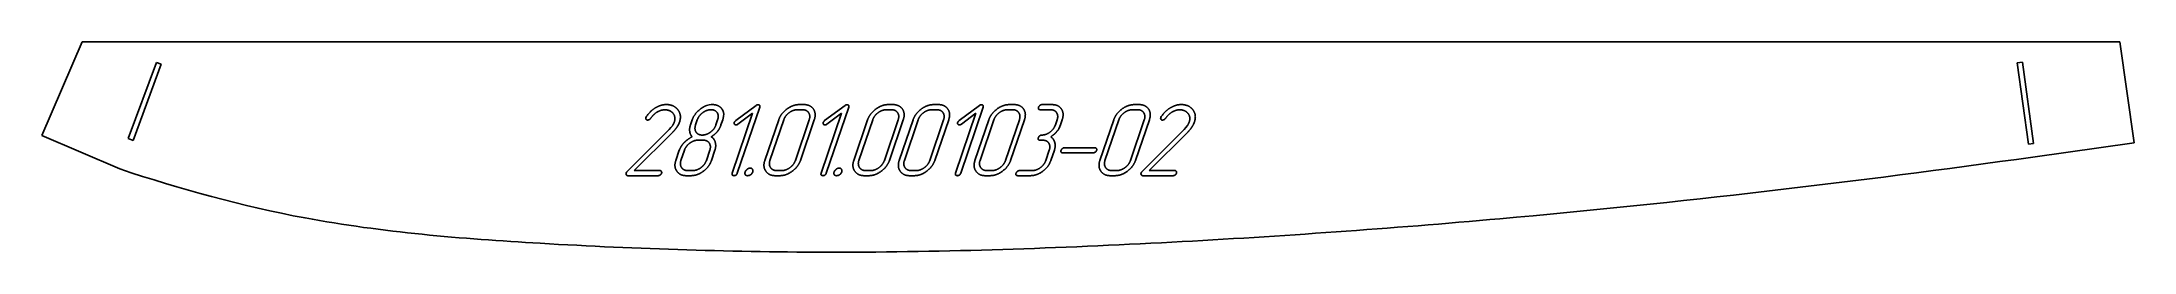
# Model space of a CAD drawing. Header units: millimetres. Extents: x 8 to 417, y 13 to 54.
import ezdxf

# ---------------------------------------------------------------- set-up
doc = ezdxf.new("R2010")
doc.units = ezdxf.units.MM
doc.linetypes.add('K5LT_BASIC', pattern=[0])
doc.layers.add('Engraving', color=7, linetype='Continuous')

msp = doc.modelspace()

# ---------------------------------------------------------------- linework, layer by layer
at = {"color": 143, "linetype": 'K5LT_BASIC', "lineweight": 25, "true_color": 0x33acca}
for p, q in [((15.83, 53.85), (7.94, 35.47)), ((414.54, 53.85), (15.83, 53.85)), ((417.33, 34.05), (414.54, 53.85)), ((7.94, 35.47), (23.19, 28.92)), ((397.53, 31.25), (417.33, 34.05))]:
    msp.add_line(p, q, dxfattribs=at)
msp.add_open_spline([(23.19, 28.92), (35.05, 24.96), (62.07, 17.49), (109.21, 13.71), (165.76, 11.91), (228.45, 14.15), (306.79, 19.74), (362.87, 26.41), (397.53, 31.25)], degree=3, knots=[0, 0, 0, 0, 0.597599, 1.334188, 2.24837, 3.303459, 4.327916, 6, 6, 6, 6], dxfattribs=at)
at = {"layer": 'Engraving', "color": 143, "linetype": 'K5LT_BASIC', "lineweight": 25, "true_color": 0x33acca}
for p, q in [((30.38, 49.78), (24.86, 34.87)), ((25.8, 34.52), (31.31, 49.43)), ((31.31, 49.43), (30.38, 49.78)), ((395.46, 49.86), (394.47, 49.72)), ((394.47, 49.72), (396.67, 33.8)), ((397.66, 33.94), (395.46, 49.86)), ((138.54, 41.48), (137.96, 41.33)), ((138.87, 41.53), (138.54, 41.48)), ((139.18, 41.53), (138.87, 41.53)), ((147.69, 41.38), (143.7, 38.4)), ((144.02, 28.1), (148.41, 41.03)), ((157.1, 41.53), (156.1, 41.53)), ((165.09, 41.38), (161.1, 38.4)), ((161.43, 28.1), (165.82, 41.03)), ((174.51, 41.53), (173.51, 41.53)), ((183.4, 41.53), (182.4, 41.53)), ((191.39, 41.38), (187.4, 38.4)), ((187.73, 28.1), (192.12, 41.03)), ((198.22, 41.53), (197.22, 41.53)), ((205.61, 41.53), (203.62, 41.53)), ((222.66, 41.53), (221.67, 41.53)), ((126.22, 39.17), (126.13, 38.99)), ((131.04, 37.03), (130.7, 36.64)), ((131.31, 37.38), (131.04, 37.03)), ((135.2, 38.56), (134.85, 37.55)), ((136.19, 38.55), (135.85, 37.54)), ((139.82, 37.54), (140.17, 38.55)), ((140.82, 37.54), (141.17, 38.56)), ((141.17, 38.56), (141.27, 38.86)), ((141.27, 38.86), (141.33, 39.18)), ((141.33, 39.18), (141.36, 39.71)), ((147.01, 39.84), (143.02, 28.1)), ((144.15, 37.7), (147.01, 39.84)), ((152.11, 38.55), (149.4, 30.59)), ((153.1, 38.54), (150.4, 30.59)), ((155.38, 30.59), (158.08, 38.54)), ((156.76, 40.53), (155.77, 40.53)), ((156.38, 30.59), (159.08, 38.55)), ((164.42, 39.84), (160.43, 28.1)), ((161.56, 37.7), (164.42, 39.84)), ((169.51, 38.55), (166.81, 30.59)), ((170.51, 38.54), (167.81, 30.59)), ((172.79, 30.59), (175.49, 38.54)), ((174.17, 40.53), (173.18, 40.53)), ((173.78, 30.59), (176.49, 38.55)), ((178.4, 38.55), (175.7, 30.59)), ((179.4, 38.54), (176.7, 30.59)), ((181.68, 30.59), (184.38, 38.54)), ((183.06, 40.53), (182.07, 40.53)), ((182.67, 30.59), (185.38, 38.55)), ((190.72, 39.84), (186.73, 28.1)), ((187.86, 37.7), (190.72, 39.84)), ((193.22, 38.55), (190.52, 30.59)), ((194.22, 38.54), (191.51, 30.59)), ((196.5, 30.59), (199.2, 38.54)), ((197.88, 40.53), (196.88, 40.53)), ((197.49, 30.59), (200.2, 38.55)), ((203.28, 40.53), (205.27, 40.53)), ((206.59, 38.54), (206.25, 37.55)), ((206.94, 36.82), (207.06, 37.02)), ((207.06, 37.02), (207.13, 37.22)), ((207.13, 37.22), (207.24, 37.55)), ((207.24, 37.55), (207.58, 38.54)), ((217.67, 38.55), (214.96, 30.59)), ((218.67, 38.54), (215.96, 30.59)), ((220.94, 30.59), (223.65, 38.54)), ((222.32, 40.53), (221.33, 40.53)), ((221.94, 30.59), (224.64, 38.55)), ((226.97, 39.17), (226.88, 38.99)), ((231.8, 37.03), (231.45, 36.64)), ((232.06, 37.38), (231.8, 37.03)), ((24.86, 34.87), (25.8, 34.52)), ((130.7, 36.64), (122.43, 28.38)), ((123.86, 28.6), (131.35, 36.09)), ((137.32, 34.56), (136.33, 34.56)), ((203.24, 34.56), (203.74, 34.56)), ((214, 33.08), (208.03, 33.08)), ((231.45, 36.64), (223.19, 28.38)), ((224.61, 28.6), (232.1, 36.09)), ((396.67, 33.8), (397.66, 33.94)), ((132.67, 32.57), (131.99, 30.59)), ((133.66, 32.57), (132.99, 30.59)), ((137.96, 30.59), (138.63, 32.57)), ((138.95, 30.59), (139.63, 32.58)), ((205.05, 32.57), (204.38, 30.59)), ((205.37, 30.59), (206.05, 32.57)), ((207.7, 32.08), (213.66, 32.08)), ((122.59, 27.6), (128.53, 27.6)), ((128.87, 28.6), (123.86, 28.6)), ((133.96, 27.6), (134.96, 27.6)), ((134.3, 28.6), (135.29, 28.6)), ((151.37, 27.6), (152.37, 27.6)), ((151.71, 28.6), (152.7, 28.6)), ((168.78, 27.6), (169.78, 27.6)), ((169.12, 28.6), (170.11, 28.6)), ((177.67, 27.6), (178.67, 27.6)), ((178.01, 28.6), (179, 28.6)), ((192.49, 27.6), (193.48, 27.6)), ((192.83, 28.6), (193.82, 28.6)), ((198.89, 27.6), (201.38, 27.6)), ((201.71, 28.6), (199.23, 28.6)), ((216.93, 27.6), (217.93, 27.6)), ((217.27, 28.6), (218.27, 28.6)), ((223.34, 27.6), (229.29, 27.6)), ((229.63, 28.6), (224.61, 28.6))]:
    msp.add_line(p, q, dxfattribs=at)
for points in [[(128.14, 40.99), (127.05, 40.38), (126.22, 39.17)], [(130.15, 41.54), (129.11, 41.54), (128.14, 40.99)], [(132.36, 40.56), (131.57, 41.54), (130.15, 41.54)], [(137.96, 41.33), (137.37, 41.11), (136.78, 40.67)], [(141.02, 40.66), (140.42, 41.53), (139.18, 41.53)], [(148.07, 41.52), (147.87, 41.52), (147.69, 41.38)], [(148.38, 41.39), (148.27, 41.52), (148.07, 41.52)], [(148.41, 41.03), (148.49, 41.25), (148.38, 41.39)], [(156.1, 41.53), (154.85, 41.53), (153.68, 40.63)], [(158.91, 40.66), (158.32, 41.53), (157.1, 41.53)], [(165.48, 41.52), (165.28, 41.52), (165.09, 41.38)], [(165.79, 41.39), (165.68, 41.52), (165.48, 41.52)], [(165.82, 41.03), (165.9, 41.25), (165.79, 41.39)], [(173.51, 41.53), (172.26, 41.53), (171.09, 40.63)], [(176.32, 40.66), (175.73, 41.53), (174.51, 41.53)], [(182.4, 41.53), (181.15, 41.53), (179.98, 40.63)], [(185.21, 40.66), (184.62, 41.53), (183.4, 41.53)], [(191.78, 41.52), (191.58, 41.52), (191.39, 41.38)], [(192.09, 41.39), (191.98, 41.52), (191.78, 41.52)], [(192.12, 41.03), (192.2, 41.25), (192.09, 41.39)], [(197.22, 41.53), (195.97, 41.53), (194.8, 40.63)], [(200.03, 40.66), (199.44, 41.53), (198.22, 41.53)], [(202.96, 41.03), (202.89, 40.83), (202.96, 40.67)], [(203.18, 41.34), (202.99, 41.14), (202.96, 41.03)], [(203.62, 41.53), (203.37, 41.53), (203.18, 41.34)], [(207.44, 40.66), (206.87, 41.53), (205.61, 41.53)], [(221.67, 41.53), (220.41, 41.53), (219.24, 40.63)], [(224.48, 40.66), (223.89, 41.53), (222.66, 41.53)], [(228.89, 40.99), (227.8, 40.38), (226.97, 39.17)], [(230.9, 41.54), (229.87, 41.54), (228.89, 40.99)], [(233.12, 40.56), (232.32, 41.54), (230.9, 41.54)], [(126.13, 38.99), (126.05, 38.77), (126.16, 38.64)], [(126.16, 38.64), (126.27, 38.5), (126.48, 38.5)], [(126.48, 38.5), (126.66, 38.53), (126.79, 38.59)], [(126.79, 38.59), (126.93, 38.67), (127.04, 38.83)], [(127.04, 38.83), (127.72, 39.76), (128.44, 40.14)], [(128.44, 40.14), (129.16, 40.52), (129.85, 40.52)], [(129.85, 40.52), (130.35, 40.52), (130.77, 40.33)], [(130.77, 40.33), (131.19, 40.13), (131.44, 39.82)], [(131.68, 38.12), (131.55, 37.74), (131.31, 37.38)], [(131.35, 36.09), (131.92, 36.69), (132.23, 37.16)], [(131.44, 39.82), (132.02, 39.12), (131.68, 38.12)], [(132.23, 37.16), (132.54, 37.63), (132.71, 38.12)], [(132.71, 38.12), (133.19, 39.54), (132.36, 40.56)], [(134.85, 37.55), (134.61, 36.84), (134.71, 36.24)], [(136.78, 40.67), (135.59, 39.71), (135.2, 38.56)], [(135.85, 37.54), (135.57, 36.71), (135.95, 36.14)], [(137.26, 39.96), (136.48, 39.39), (136.19, 38.55)], [(138.86, 40.53), (138.04, 40.53), (137.26, 39.96)], [(138.75, 36.13), (139.54, 36.69), (139.82, 37.54)], [(140.07, 39.96), (139.69, 40.53), (138.86, 40.53)], [(140.17, 38.55), (140.45, 39.38), (140.07, 39.96)], [(140.11, 36.25), (140.57, 36.81), (140.82, 37.54)], [(141.36, 39.71), (141.32, 40.25), (141.02, 40.66)], [(143.43, 38.06), (143.36, 37.85), (143.46, 37.7)], [(143.7, 38.4), (143.46, 38.14), (143.43, 38.06)], [(143.46, 37.7), (143.56, 37.55), (143.77, 37.55)], [(143.77, 37.55), (143.95, 37.55), (144.15, 37.7)], [(153.68, 40.63), (152.51, 39.74), (152.11, 38.55)], [(154.16, 39.95), (153.38, 39.37), (153.1, 38.54)], [(155.77, 40.53), (154.94, 40.53), (154.16, 39.95)], [(157.97, 39.95), (157.59, 40.53), (156.76, 40.53)], [(158.08, 38.54), (158.36, 39.36), (157.97, 39.95)], [(159.08, 38.55), (159.5, 39.79), (158.91, 40.66)], [(160.84, 38.06), (160.77, 37.85), (160.87, 37.7)], [(161.1, 38.4), (160.87, 38.14), (160.84, 38.06)], [(160.87, 37.7), (160.97, 37.55), (161.18, 37.55)], [(161.18, 37.55), (161.36, 37.55), (161.56, 37.7)], [(171.09, 40.63), (169.92, 39.74), (169.51, 38.55)], [(171.57, 39.95), (170.79, 39.37), (170.51, 38.54)], [(173.18, 40.53), (172.35, 40.53), (171.57, 39.95)], [(175.38, 39.95), (175, 40.53), (174.17, 40.53)], [(175.49, 38.54), (175.77, 39.36), (175.38, 39.95)], [(176.49, 38.55), (176.91, 39.79), (176.32, 40.66)], [(179.98, 40.63), (178.81, 39.74), (178.4, 38.55)], [(180.46, 39.95), (179.68, 39.37), (179.4, 38.54)], [(182.07, 40.53), (181.24, 40.53), (180.46, 39.95)], [(184.27, 39.95), (183.89, 40.53), (183.06, 40.53)], [(184.38, 38.54), (184.66, 39.36), (184.27, 39.95)], [(185.38, 38.55), (185.8, 39.79), (185.21, 40.66)], [(187.14, 38.06), (187.07, 37.85), (187.17, 37.7)], [(187.4, 38.4), (187.17, 38.14), (187.14, 38.06)], [(187.17, 37.7), (187.27, 37.55), (187.47, 37.55)], [(187.47, 37.55), (187.66, 37.55), (187.86, 37.7)], [(194.8, 40.63), (193.63, 39.74), (193.22, 38.55)], [(195.28, 39.95), (194.5, 39.37), (194.22, 38.54)], [(196.88, 40.53), (196.06, 40.53), (195.28, 39.95)], [(199.09, 39.95), (198.7, 40.53), (197.88, 40.53)], [(199.2, 38.54), (199.48, 39.36), (199.09, 39.95)], [(200.2, 38.55), (200.62, 39.79), (200.03, 40.66)], [(202.96, 40.67), (203.06, 40.53), (203.28, 40.53)], [(206.25, 37.55), (205.96, 36.71), (205.19, 36.14)], [(205.27, 40.53), (206.12, 40.53), (206.49, 39.95)], [(206.49, 39.95), (206.87, 39.37), (206.59, 38.54)], [(207.58, 38.54), (208.01, 39.8), (207.44, 40.66)], [(219.24, 40.63), (218.07, 39.74), (217.67, 38.55)], [(219.73, 39.95), (218.95, 39.37), (218.67, 38.54)], [(221.33, 40.53), (220.5, 40.53), (219.73, 39.95)], [(223.54, 39.95), (223.15, 40.53), (222.32, 40.53)], [(223.65, 38.54), (223.92, 39.36), (223.54, 39.95)], [(224.64, 38.55), (225.07, 39.79), (224.48, 40.66)], [(226.88, 38.99), (226.81, 38.77), (226.92, 38.64)], [(226.92, 38.64), (227.02, 38.5), (227.23, 38.5)], [(227.23, 38.5), (227.41, 38.53), (227.54, 38.59)], [(227.54, 38.59), (227.68, 38.67), (227.79, 38.83)], [(227.79, 38.83), (228.47, 39.76), (229.2, 40.14)], [(229.2, 40.14), (229.92, 40.52), (230.6, 40.52)], [(230.6, 40.52), (231.1, 40.52), (231.52, 40.33)], [(231.52, 40.33), (231.94, 40.13), (232.19, 39.82)], [(232.43, 38.12), (232.3, 37.74), (232.06, 37.38)], [(232.1, 36.09), (232.68, 36.69), (232.98, 37.16)], [(232.19, 39.82), (232.77, 39.12), (232.43, 38.12)], [(232.98, 37.16), (233.29, 37.63), (233.46, 38.12)], [(233.46, 38.12), (233.94, 39.54), (233.12, 40.56)], [(133.58, 34.04), (132.93, 33.34), (132.67, 32.57)], [(135.17, 35.22), (134.24, 34.73), (133.58, 34.04)], [(134.72, 33.98), (133.94, 33.4), (133.66, 32.57)], [(134.71, 36.24), (134.8, 35.64), (135.17, 35.22)], [(136.33, 34.56), (135.5, 34.56), (134.72, 33.98)], [(135.95, 36.14), (136.33, 35.56), (137.15, 35.56)], [(137.15, 35.56), (137.96, 35.56), (138.75, 36.13)], [(138.54, 33.98), (138.17, 34.56), (137.32, 34.56)], [(138.63, 32.57), (138.91, 33.4), (138.54, 33.98)], [(138.93, 35.22), (139.65, 35.69), (140.11, 36.25)], [(139.7, 34.15), (139.49, 34.89), (138.93, 35.22)], [(139.63, 32.58), (139.91, 33.41), (139.7, 34.15)], [(202.92, 35.06), (202.85, 34.86), (202.92, 34.7)], [(203.14, 35.36), (202.95, 35.17), (202.92, 35.06)], [(202.92, 34.7), (203.02, 34.56), (203.24, 34.56)], [(203.58, 35.56), (203.33, 35.56), (203.14, 35.36)], [(205.19, 36.14), (204.42, 35.56), (203.58, 35.56)], [(203.74, 34.56), (204.59, 34.56), (204.96, 33.98)], [(204.96, 33.98), (205.33, 33.4), (205.05, 32.57)], [(205.35, 35.22), (206.09, 35.73), (206.53, 36.26)], [(206.12, 34.15), (205.91, 34.89), (205.35, 35.22)], [(206.05, 32.57), (206.33, 33.41), (206.12, 34.15)], [(206.53, 36.26), (206.81, 36.55), (206.94, 36.82)], [(207.59, 32.88), (207.4, 32.69), (207.37, 32.58)], [(208.03, 33.08), (207.79, 33.08), (207.59, 32.88)], [(214.29, 32.92), (214.18, 33.08), (214, 33.08)], [(214.33, 32.58), (214.39, 32.76), (214.29, 32.92)], [(131.99, 30.59), (131.56, 29.33), (132.19, 28.47)], [(132.99, 30.59), (132.71, 29.78), (133.11, 29.19)], [(133.11, 29.19), (133.51, 28.6), (134.3, 28.6)], [(135.29, 28.6), (136.13, 28.6), (136.9, 29.18)], [(136.9, 29.18), (137.67, 29.75), (137.96, 30.59)], [(137.37, 28.47), (138.53, 29.34), (138.95, 30.59)], [(145.9, 28.81), (145.61, 28.52), (145.55, 28.35)], [(146.55, 29.09), (146.18, 29.09), (145.9, 28.81)], [(146.98, 28.86), (146.82, 29.09), (146.55, 29.09)], [(147.04, 28.35), (147.13, 28.62), (146.98, 28.86)], [(149.4, 30.59), (148.97, 29.33), (149.6, 28.47)], [(150.4, 30.59), (150.12, 29.78), (150.52, 29.19)], [(150.52, 29.19), (150.92, 28.6), (151.71, 28.6)], [(152.7, 28.6), (153.51, 28.6), (154.3, 29.17)], [(154.3, 29.17), (155.09, 29.73), (155.38, 30.59)], [(154.78, 28.48), (155.96, 29.36), (156.38, 30.59)], [(163.31, 28.81), (163.02, 28.52), (162.96, 28.35)], [(163.96, 29.09), (163.59, 29.09), (163.31, 28.81)], [(164.39, 28.86), (164.23, 29.09), (163.96, 29.09)], [(164.45, 28.35), (164.54, 28.62), (164.39, 28.86)], [(166.81, 30.59), (166.38, 29.33), (167.01, 28.47)], [(167.81, 30.59), (167.53, 29.78), (167.93, 29.19)], [(167.93, 29.19), (168.33, 28.6), (169.12, 28.6)], [(170.11, 28.6), (170.92, 28.6), (171.71, 29.17)], [(171.71, 29.17), (172.5, 29.73), (172.79, 30.59)], [(172.19, 28.48), (173.37, 29.36), (173.78, 30.59)], [(175.7, 30.59), (175.27, 29.33), (175.9, 28.47)], [(176.7, 30.59), (176.42, 29.78), (176.82, 29.19)], [(176.82, 29.19), (177.22, 28.6), (178.01, 28.6)], [(179, 28.6), (179.81, 28.6), (180.6, 29.17)], [(180.6, 29.17), (181.39, 29.73), (181.68, 30.59)], [(181.08, 28.48), (182.26, 29.36), (182.67, 30.59)], [(190.52, 30.59), (190.09, 29.33), (190.72, 28.47)], [(191.51, 30.59), (191.24, 29.78), (191.64, 29.19)], [(191.64, 29.19), (192.04, 28.6), (192.83, 28.6)], [(193.82, 28.6), (194.63, 28.6), (195.42, 29.17)], [(195.42, 29.17), (196.2, 29.73), (196.5, 30.59)], [(195.9, 28.48), (197.08, 29.36), (197.49, 30.59)], [(203.32, 29.18), (202.55, 28.6), (201.71, 28.6)], [(204.38, 30.59), (204.09, 29.75), (203.32, 29.18)], [(203.79, 28.47), (204.95, 29.34), (205.37, 30.59)], [(207.37, 32.58), (207.3, 32.38), (207.37, 32.22)], [(207.37, 32.22), (207.47, 32.08), (207.7, 32.08)], [(213.66, 32.08), (213.9, 32.08), (214.09, 32.24)], [(214.09, 32.24), (214.27, 32.4), (214.33, 32.58)], [(214.96, 30.59), (214.54, 29.33), (215.16, 28.47)], [(215.96, 30.59), (215.69, 29.78), (216.09, 29.19)], [(216.09, 29.19), (216.49, 28.6), (217.27, 28.6)], [(218.27, 28.6), (219.07, 28.6), (219.86, 29.17)], [(219.86, 29.17), (220.65, 29.73), (220.94, 30.59)], [(220.35, 28.48), (221.52, 29.36), (221.94, 30.59)], [(122.28, 28.14), (122.21, 27.93), (122.29, 27.76)], [(122.43, 28.38), (122.33, 28.28), (122.28, 28.14)], [(122.29, 27.76), (122.41, 27.6), (122.59, 27.6)], [(128.53, 27.6), (128.77, 27.6), (128.96, 27.76)], [(129.16, 28.44), (129.05, 28.6), (128.87, 28.6)], [(128.96, 27.76), (129.14, 27.92), (129.2, 28.1)], [(129.2, 28.1), (129.26, 28.28), (129.16, 28.44)], [(132.19, 28.47), (132.82, 27.6), (133.96, 27.6)], [(134.96, 27.6), (136.2, 27.6), (137.37, 28.47)], [(143.02, 28.1), (142.93, 27.84), (143.04, 27.72)], [(143.04, 27.72), (143.26, 27.6), (143.35, 27.6)], [(143.35, 27.6), (143.57, 27.6), (143.75, 27.72)], [(143.75, 27.72), (143.94, 27.86), (144.02, 28.1)], [(145.55, 28.35), (145.45, 28.05), (145.57, 27.81)], [(145.57, 27.81), (145.7, 27.6), (146.04, 27.6)], [(146.04, 27.6), (146.4, 27.6), (146.68, 27.84)], [(146.68, 27.84), (146.95, 28.08), (147.04, 28.35)], [(149.6, 28.47), (150.23, 27.6), (151.37, 27.6)], [(152.37, 27.6), (153.61, 27.6), (154.78, 28.48)], [(160.43, 28.1), (160.34, 27.84), (160.45, 27.72)], [(160.45, 27.72), (160.67, 27.6), (160.76, 27.6)], [(160.76, 27.6), (160.98, 27.6), (161.16, 27.72)], [(161.16, 27.72), (161.35, 27.86), (161.43, 28.1)], [(162.96, 28.35), (162.86, 28.05), (162.98, 27.81)], [(162.98, 27.81), (163.11, 27.6), (163.45, 27.6)], [(163.45, 27.6), (163.81, 27.6), (164.09, 27.84)], [(164.09, 27.84), (164.36, 28.08), (164.45, 28.35)], [(167.01, 28.47), (167.64, 27.6), (168.78, 27.6)], [(169.78, 27.6), (171.02, 27.6), (172.19, 28.48)], [(175.9, 28.47), (176.53, 27.6), (177.67, 27.6)], [(178.67, 27.6), (179.91, 27.6), (181.08, 28.48)], [(186.73, 28.1), (186.64, 27.84), (186.75, 27.72)], [(186.75, 27.72), (186.97, 27.6), (187.06, 27.6)], [(187.06, 27.6), (187.28, 27.6), (187.46, 27.72)], [(187.46, 27.72), (187.65, 27.86), (187.73, 28.1)], [(190.72, 28.47), (191.34, 27.6), (192.49, 27.6)], [(193.48, 27.6), (194.73, 27.6), (195.9, 28.48)], [(198.56, 28.1), (198.49, 27.9), (198.57, 27.74)], [(198.79, 28.4), (198.6, 28.21), (198.56, 28.1)], [(198.57, 27.74), (198.66, 27.6), (198.89, 27.6)], [(199.23, 28.6), (198.98, 28.6), (198.79, 28.4)], [(201.38, 27.6), (202.62, 27.6), (203.79, 28.47)], [(215.16, 28.47), (215.79, 27.6), (216.93, 27.6)], [(217.93, 27.6), (219.17, 27.6), (220.35, 28.48)], [(223.03, 28.14), (222.96, 27.93), (223.05, 27.76)], [(223.19, 28.38), (223.08, 28.28), (223.03, 28.14)], [(223.05, 27.76), (223.16, 27.6), (223.34, 27.6)], [(229.29, 27.6), (229.53, 27.6), (229.71, 27.76)], [(229.91, 28.44), (229.81, 28.6), (229.63, 28.6)], [(229.71, 27.76), (229.89, 27.92), (229.95, 28.1)], [(229.95, 28.1), (230.02, 28.28), (229.91, 28.44)]]:
    msp.add_open_spline(points, degree=2, dxfattribs=at)

doc.saveas('drawing.dxf')
